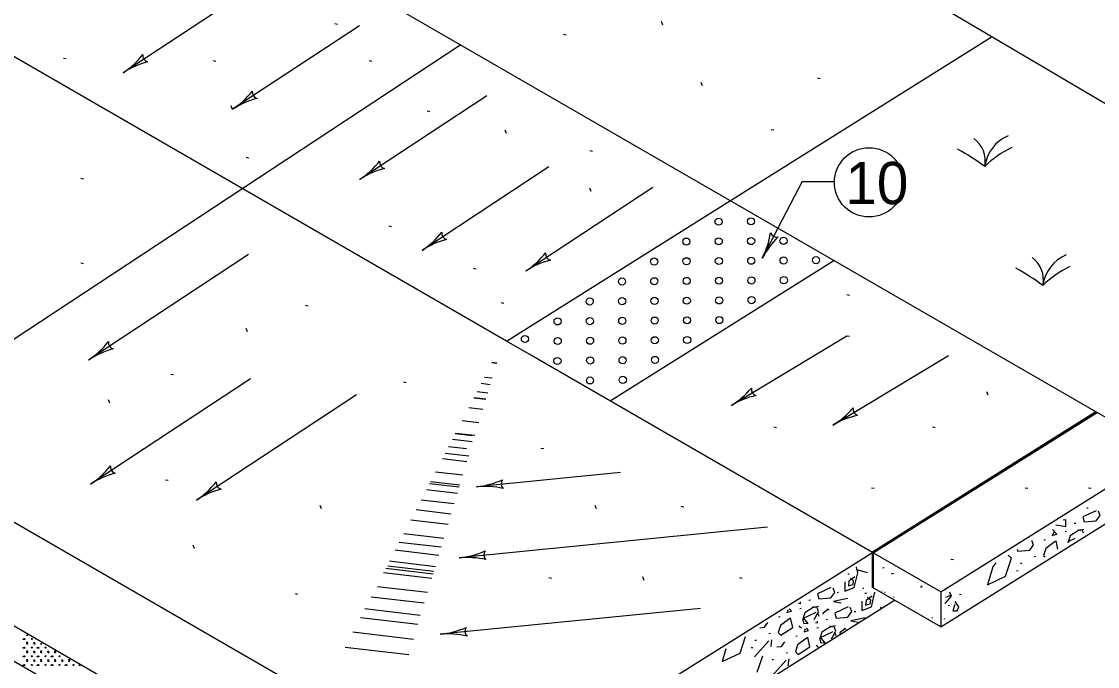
# Model space of a CAD drawing. Extents: x 997.6 to 1036.8, y 998.9 to 1022.8.
# Drawn here: x 1012.2 to 1017.29, y 1002.37 to 1005.42 of the extents above; entities that cross this region are included whole.
import ezdxf

# ---------------------------------------------------------------- set-up
doc = ezdxf.new("R2010")
doc.units = 0
doc.layers.add('Level 1', color=7, linetype='Continuous')
doc.layers.add('Level 2', color=7, linetype='Continuous')

msp = doc.modelspace()

# ---------------------------------------------------------------- linework, layer by layer
at = {"layer": 'Level 1'}
for p, q in [((1017.2866, 1003.5719), (1011.2244, 1007.0719)), ((1015.7059, 1005.9903), (1017.5249, 1004.9156)), ((1013.282, 1005.572), (1012.6819, 1005.1769)), ((1014.4953, 1003.9075), (1011.898, 1005.407)), ((1013.8001, 1005.3993), (1013.2, 1005.0042)), ((1013.6828, 1005.4095), (1013.6954, 1005.407)), ((1015.2345, 1005.4028), (1015.2281, 1005.4191)), ((1014.7651, 1005.3595), (1014.7777, 1005.357)), ((1015.5545, 1004.5719), (1016.7924, 1005.3483)), ((1014.2788, 1005.3085), (1011.4642, 1003.4549)), ((1012.4003, 1005.2469), (1012.4129, 1005.2444)), ((1013.1072, 1005.2344), (1013.1199, 1005.2319)), ((1013.8454, 1005.2344), (1013.8581, 1005.2319)), ((1014.8178, 1001.5187), (1008.4331, 1005.2049)), ((1015.4221, 1005.115), (1015.4158, 1005.1313)), ((1015.9662, 1005.1531), (1015.9789, 1005.1506)), ((1014.4023, 1005.0679), (1013.8022, 1004.6728)), ((1013.2002, 1005.0037), (1013.1939, 1005.02)), ((1014.1207, 1004.9967), (1014.1333, 1004.9942)), ((1014.3848, 1001.2769), (1008, 1004.9631)), ((1014.4962, 1004.8898), (1014.4899, 1004.9061)), ((1015.7472, 1004.9091), (1015.7599, 1004.9066)), ((1014.3848, 1001.1103), (1008, 1004.7965)), ((1013.2636, 1004.7777), (1013.2763, 1004.7752)), ((1014.8902, 1004.809), (1014.9028, 1004.8065)), ((1014.6964, 1004.7318), (1014.0963, 1004.3367)), ((1012.4816, 1004.6776), (1012.4943, 1004.6751)), ((1015.1874, 1004.6342), (1014.5874, 1004.239)), ((1014.8966, 1004.6145), (1014.8903, 1004.6309)), ((1013.9393, 1004.4524), (1013.9519, 1004.4499)), ((1013.2754, 1004.317), (1012.5191, 1003.8189)), ((1012.4816, 1004.2772), (1012.4943, 1004.2747)), ((1014.3396, 1004.2522), (1014.3523, 1004.2497)), ((1016.1062, 1004.1271), (1016.1189, 1004.1246)), ((1013.5451, 1004.077), (1013.5578, 1004.0745)), ((1014.471, 1004.0895), (1014.4837, 1004.087)), ((1013.2701, 1003.9514), (1013.2637, 1003.9677)), ((1015.5579, 1003.6027), (1016.1062, 1003.9325)), ((1016.1062, 1003.9325), (1016.1189, 1003.93)), ((1014.6035, 1003.845), (1014.4953, 1003.9075)), ((1016.2273, 1002.9075), (1014.6035, 1003.845)), ((1016.0387, 1003.5094), (1016.587, 1003.8391)), ((1013.2848, 1003.7289), (1012.5284, 1003.2308)), ((1012.907, 1003.7517), (1012.9197, 1003.7492)), ((1014.0081, 1003.7142), (1014.0207, 1003.7117)), ((1016.7734, 1003.6511), (1016.7671, 1003.6674)), ((1012.6194, 1003.6136), (1012.6131, 1003.6299)), ((1016.2244, 1002.9091), (1017.2837, 1003.5735)), ((1016.2273, 1002.9075), (1017.2866, 1003.5719)), ((1016.2302, 1002.9058), (1017.2895, 1003.5702)), ((1017.6092, 1003.3856), (1017.2866, 1003.5719)), ((1015.7598, 1003.5015), (1015.7724, 1003.499)), ((1016.5105, 1003.5015), (1016.5231, 1003.499)), ((1014.6587, 1003.4014), (1014.6714, 1003.3989)), ((1016.5499, 1002.7213), (1017.6092, 1003.3856)), ((1012.882, 1003.2512), (1012.8947, 1003.2487)), ((1016.2227, 1003.2137), (1016.2354, 1003.2112)), ((1016.5499, 1002.5546), (1017.6092, 1003.219)), ((1016.9484, 1003.2137), (1016.9611, 1003.2112)), ((1017.2487, 1003.2137), (1017.2613, 1003.2112)), ((1013.6204, 1003.1131), (1013.6141, 1003.1294)), ((1014.9217, 1003.1131), (1014.9153, 1003.1294)), ((1015.3218, 1003.1261), (1015.3345, 1003.1236)), ((1013.0198, 1002.9254), (1013.0135, 1002.9417)), ((1014.6226, 1001.901), (1016.2273, 1002.9075)), ((1016.5499, 1002.7213), (1016.2273, 1002.9075)), ((1016.2273, 1002.7408), (1016.2273, 1002.9075)), ((1016.2302, 1002.9058), (1016.2302, 1002.7391)), ((1016.5981, 1002.8759), (1016.6107, 1002.8734)), ((1015.1469, 1002.7753), (1015.1405, 1002.7916)), ((1014.6962, 1002.7883), (1014.7089, 1002.7858)), ((1015.5971, 1002.7883), (1015.6098, 1002.7858)), ((1016.5499, 1002.5546), (1016.2273, 1002.7408)), ((1013.4951, 1002.7132), (1013.5077, 1002.7107)), ((1016.5499, 1002.7213), (1016.5499, 1002.5546)), ((1014.8647, 1001.7612), (1016.3311, 1002.6809))]:
    msp.add_line(p, q, dxfattribs=at)
for points in [[(1017.2855, 1003.105), (1017.2224, 1003.0757), (1017.2287, 1003.0526), (1017.2847, 1003.057), (1017.3033, 1003.0828), (1017.2953, 1003.1033)], [(1017.2476, 1003.117), (1017.2405, 1003.1161)], [(1017.1418, 1003.0623), (1017.1285, 1003.0595)], [(1017.1409, 1003.0294), (1017.1418, 1003.0631)], [(1017.1887, 1003.0451), (1017.1816, 1003.0442)], [(1017.0878, 1003.0101), (1017.0771, 1002.9879), (1017.0985, 1002.9932), (1017.0789, 1003.0154)], [(1017.094, 1003.0376), (1017.1409, 1003.0294)], [(1017.145, 1003.0058), (1017.1379, 1003.0049)], [(1017.2017, 1003.0109), (1017.1617, 1002.986)], [(1017.1981, 1003.0162), (1017.2105, 1003.0109)], [(1017.2265, 1003.0153), (1017.2017, 1003.0109)], [(1017.2247, 1002.9986), (1017.2203, 1003.0118)], [(1016.9705, 1002.9174), (1016.9892, 1002.9431)], [(1016.9892, 1002.9431), (1016.9812, 1002.9636)], [(1017.0447, 1002.9665), (1017.0376, 1002.9656)], [(1017.0914, 1002.9593), (1017.0469, 1002.9264)], [(1017.1032, 1002.9233), (1017.095, 1002.962)], [(1017.1845, 1002.9737), (1017.1504, 1002.9579)], [(1017.1504, 1002.9579), (1017.1517, 1002.9533)], [(1017.1617, 1002.986), (1017.1537, 1002.962)], [(1017.1537, 1002.962), (1017.1577, 1002.9571)], [(1016.8843, 1002.8802), (1016.8686, 1002.8948)], [(1016.912, 1002.9223), (1016.9145, 1002.9129)], [(1016.9145, 1002.9129), (1016.9705, 1002.9174)], [(1017.0469, 1002.9264), (1017.0363, 1002.8926)], [(1017.0363, 1002.8926), (1017.043, 1002.8859)], [(1016.811, 1002.8583), (1016.7963, 1002.8393)], [(1016.8558, 1002.7957), (1016.8843, 1002.8802)], [(1016.9334, 1002.8553), (1016.9263, 1002.8544)], [(1016.9989, 1002.888), (1016.9918, 1002.8871)], [(1016.1167, 1002.8052), (1016.1096, 1002.8043)], [(1016.1438, 1002.7916), (1016.1154, 1002.7711), (1016.1127, 1002.7489), (1016.1349, 1002.756), (1016.1376, 1002.7729), (1016.1225, 1002.7863)], [(1016.1403, 1002.7409), (1016.1572, 1002.8103)], [(1016.1496, 1002.8395), (1016.1509, 1002.8271)], [(1016.1509, 1002.8271), (1016.2023, 1002.8129)], [(1016.1572, 1002.8103), (1016.1554, 1002.8218)], [(1016.2822, 1002.8345), (1016.275, 1002.8336)], [(1016.3258, 1002.8085), (1016.3152, 1002.8041)], [(1016.7963, 1002.8393), (1016.7713, 1002.7548)], [(1016.7713, 1002.7548), (1016.8558, 1002.7957)], [(1016.916, 1002.8204), (1016.9089, 1002.8195)], [(1016.0303, 1002.7408), (1015.9672, 1002.7115)], [(1016.0481, 1002.7186), (1016.0401, 1002.739)], [(1016.0958, 1002.7685), (1016.0958, 1002.724)], [(1016.0958, 1002.724), (1016.1403, 1002.7409)], [(1016.4575, 1002.7501), (1016.4554, 1002.7428)], [(1016.4554, 1002.7428), (1016.4636, 1002.7467)], [(1015.9672, 1002.7115), (1015.9734, 1002.6884)], [(1015.9734, 1002.6884), (1016.0294, 1002.6928)], [(1016.0294, 1002.6928), (1016.0481, 1002.7186)], [(1016.1105, 1002.6899), (1016.0425, 1002.6759)], [(1016.0665, 1002.7179), (1016.0594, 1002.717)], [(1016.1859, 1002.7372), (1016.1816, 1002.7367)], [(1016.1979, 1002.7138), (1016.1908, 1002.7129)], [(1016.2251, 1002.7002), (1016.1966, 1002.6798), (1016.1939, 1002.6575), (1016.2162, 1002.6646), (1016.2188, 1002.6815), (1016.2037, 1002.6949)], [(1016.2215, 1002.6495), (1016.2384, 1002.7189)], [(1016.272, 1002.7241), (1016.2716, 1002.7253)], [(1016.2867, 1002.7182), (1016.2833, 1002.7181)], [(1016.3302, 1002.6961), (1016.3255, 1002.6956)], [(1016.571, 1002.6651), (1016.6, 1002.7009)], [(1016.5733, 1002.6955), (1016.5973, 1002.7045)], [(1016.5973, 1002.7045), (1016.5928, 1002.7199)], [(1016.6, 1002.7009), (1016.5933, 1002.7201)], [(1016.6461, 1002.7082), (1016.639, 1002.7073)], [(1015.8433, 1002.629), (1015.8335, 1002.6399)], [(1015.8761, 1002.6668), (1015.8857, 1002.6651)], [(1015.8898, 1002.6416), (1015.8827, 1002.6407)], [(1015.8857, 1002.6651), (1015.8859, 1002.673)], [(1015.9464, 1002.6466), (1015.9064, 1002.6218)], [(1015.9335, 1002.6809), (1015.9264, 1002.68)], [(1015.9429, 1002.652), (1015.9553, 1002.6466)], [(1015.9713, 1002.6511), (1015.9464, 1002.6466)], [(1015.9722, 1002.6262), (1015.9651, 1002.6475)], [(1016.0167, 1002.6386), (1015.9918, 1002.6191)], [(1016.0215, 1002.6341), (1016.0167, 1002.6386)], [(1016.0425, 1002.6759), (1016.0781, 1002.6696)], [(1016.1116, 1002.6494), (1016.0484, 1002.6201)], [(1016.1293, 1002.6272), (1016.1213, 1002.6476)], [(1016.1771, 1002.6771), (1016.1771, 1002.6326)], [(1016.1771, 1002.6326), (1016.2215, 1002.6495)], [(1016.2672, 1002.6458), (1016.2628, 1002.6453)], [(1016.5915, 1002.6559), (1016.5844, 1002.655)], [(1016.616, 1002.6609), (1016.6062, 1002.6307)], [(1016.6355, 1002.6494), (1016.6187, 1002.676)], [(1016.6275, 1002.6316), (1016.6355, 1002.6494)], [(1015.7895, 1002.6023), (1015.7824, 1002.6014)], [(1015.8362, 1002.5951), (1015.7917, 1002.5622)], [(1015.828, 1002.6364), (1015.8219, 1002.6236)], [(1015.8219, 1002.6236), (1015.8433, 1002.629)], [(1015.8495, 1002.5515), (1015.8398, 1002.5978)], [(1015.9583, 1002.623), (1015.8952, 1002.5936)], [(1015.8952, 1002.5936), (1015.9014, 1002.5705)], [(1015.9064, 1002.6218), (1015.8984, 1002.5978)], [(1015.8984, 1002.5978), (1015.9189, 1002.5729)], [(1015.9515, 1002.5902), (1015.9722, 1002.6262)], [(1015.9745, 1002.6046), (1015.9681, 1002.6212)], [(1015.9918, 1002.6191), (1015.9914, 1002.6152)], [(1016.0147, 1002.5895), (1016.0076, 1002.5886)], [(1016.0484, 1002.6201), (1016.0547, 1002.597)], [(1016.0547, 1002.597), (1016.1107, 1002.6014)], [(1016.1107, 1002.6014), (1016.1293, 1002.6272)], [(1016.1918, 1002.5985), (1016.1238, 1002.5845)], [(1016.1478, 1002.6265), (1016.1407, 1002.6256)], [(1016.5112, 1002.5964), (1016.507, 1002.6)], [(1016.5288, 1002.6278), (1016.5275, 1002.6276)], [(1016.5693, 1002.5919), (1016.5657, 1002.594)], [(1016.6062, 1002.6307), (1016.6275, 1002.6316)], [(1015.6933, 1002.5514), (1015.7153, 1002.5531)], [(1015.7153, 1002.5531), (1015.7314, 1002.5754)], [(1015.7917, 1002.5622), (1015.781, 1002.5284)], [(1015.7935, 1002.516), (1015.8495, 1002.5515)], [(1015.8883, 1002.5505), (1015.8804, 1002.5596)], [(1015.8893, 1002.5543), (1015.8871, 1002.5498)], [(1015.9014, 1002.5705), (1015.9228, 1002.5722)], [(1015.9092, 1002.545), (1015.9031, 1002.5323)], [(1015.9031, 1002.5323), (1015.9245, 1002.5376)], [(1015.9245, 1002.5376), (1015.9148, 1002.5485)], [(1015.9189, 1002.5729), (1015.9224, 1002.572)], [(1015.9573, 1002.5754), (1015.9669, 1002.5738)], [(1015.9711, 1002.5502), (1015.9639, 1002.5493)], [(1015.9669, 1002.5738), (1015.9671, 1002.5816)], [(1016.0277, 1002.5553), (1015.9877, 1002.5304)], [(1016.0241, 1002.5606), (1016.0366, 1002.5553)], [(1016.0526, 1002.5597), (1016.0277, 1002.5553)], [(1016.0534, 1002.5348), (1016.0463, 1002.5561)], [(1016.0979, 1002.5473), (1016.073, 1002.5277)], [(1016.1027, 1002.5427), (1016.0979, 1002.5473)], [(1016.1238, 1002.5845), (1016.1593, 1002.5782)], [(1015.6006, 1002.4315), (1015.6268, 1002.5094)], [(1015.7366, 1002.4884), (1015.6693, 1002.4132)], [(1015.6782, 1002.491), (1015.6711, 1002.4901)], [(1015.7437, 1002.5238), (1015.7365, 1002.5229)], [(1015.7473, 1002.4621), (1015.7508, 1002.4946)], [(1015.781, 1002.5284), (1015.7935, 1002.516)], [(1015.8707, 1002.5109), (1015.8636, 1002.51)], [(1015.9174, 1002.5037), (1015.8729, 1002.4708)], [(1015.9308, 1002.4601), (1015.921, 1002.5064)], [(1016.0396, 1002.5316), (1015.9764, 1002.5023)], [(1015.9764, 1002.5023), (1015.9827, 1002.4791)], [(1015.9877, 1002.5304), (1015.9797, 1002.5064)], [(1015.9797, 1002.5064), (1016.0001, 1002.4815)], [(1016.0328, 1002.4988), (1016.0534, 1002.5348)], [(1016.0558, 1002.5133), (1016.0493, 1002.5298)], [(1016.073, 1002.5277), (1016.0726, 1002.5238)], [(1015.5338, 1002.4506), (1015.5161, 1002.3906)], [(1015.6608, 1002.4561), (1015.6537, 1002.4553)], [(1015.7746, 1002.46), (1015.7965, 1002.4618)], [(1015.7965, 1002.4618), (1015.8126, 1002.484)], [(1015.8729, 1002.4708), (1015.8623, 1002.437)], [(1015.8623, 1002.437), (1015.8747, 1002.4246)], [(1015.8747, 1002.4246), (1015.9308, 1002.4601)], [(1015.9695, 1002.4591), (1015.9616, 1002.4682)], [(1015.9705, 1002.4629), (1015.9683, 1002.4584)], [(1015.9827, 1002.4791), (1016.0041, 1002.4808)], [(1016.0001, 1002.4815), (1016.0036, 1002.4806)], [(1015.5161, 1002.3906), (1015.6006, 1002.4315)], [(1015.6818, 1002.3401), (1015.7081, 1002.418)], [(1015.8178, 1002.397), (1015.7505, 1002.3218)], [(1015.7594, 1002.3996), (1015.7523, 1002.3988)], [(1015.8249, 1002.4324), (1015.8178, 1002.4315)], [(1015.8286, 1002.3708), (1015.8321, 1002.4033)]]:
    msp.add_lwpolyline(points, dxfattribs=at)
for centre, radius in [((1015.4989, 1004.4725), 0.0169), ((1015.652, 1004.4739), 0.0169), ((1015.3464, 1004.3781), 0.0169), ((1015.4995, 1004.3795), 0.0169), ((1015.6527, 1004.3808), 0.0169), ((1015.8058, 1004.3821), 0.0169), ((1015.1941, 1004.2837), 0.0169), ((1015.3471, 1004.2851), 0.0169), ((1015.5002, 1004.2864), 0.0169), ((1015.6534, 1004.2876), 0.0169), ((1015.8065, 1004.2888), 0.0169), ((1015.9598, 1004.2902), 0.0169), ((1015.0418, 1004.1894), 0.0169), ((1015.1947, 1004.1906), 0.0169), ((1015.3479, 1004.192), 0.0169), ((1015.5009, 1004.1932), 0.0169), ((1015.6541, 1004.1944), 0.0169), ((1015.8074, 1004.1958), 0.0169), ((1015.0424, 1004.0964), 0.0169), ((1015.1957, 1004.0977), 0.0169), ((1015.3485, 1004.0988), 0.0169), ((1015.5017, 1004.1), 0.0169), ((1015.6549, 1004.1014), 0.0169), ((1014.8894, 1004.095), 0.0169), ((1014.7372, 1004.0007), 0.0169), ((1014.8901, 1004.002), 0.0169), ((1015.0432, 1004.0033), 0.0169), ((1015.1963, 1004.0045), 0.0169), ((1015.3495, 1004.0057), 0.0169), ((1015.5025, 1004.007), 0.0169), ((1014.5829, 1003.9174), 0.0169), ((1014.7379, 1003.9077), 0.0169), ((1014.891, 1003.909), 0.0169), ((1015.0439, 1003.9102), 0.0169), ((1015.1971, 1003.9113), 0.0169), ((1015.3503, 1003.9127), 0.0169), ((1014.7367, 1003.8134), 0.0169), ((1014.8917, 1003.8159), 0.0169), ((1015.0448, 1003.817), 0.0169), ((1015.1979, 1003.8183), 0.0169), ((1014.8905, 1003.7214), 0.0169), ((1015.0457, 1003.724), 0.0169), ((1012.2114, 1002.497), 0.00226), ((1012.2159, 1002.4975), 0.00226), ((1012.2288, 1002.516), 0.00226), ((1012.2495, 1002.4981), 0.00226), ((1012.2114, 1002.456), 0.00226), ((1012.2159, 1002.4565), 0.00226), ((1012.2288, 1002.4808), 0.00226), ((1012.2288, 1002.475), 0.00226), ((1012.2288, 1002.4398), 0.00226), ((1012.2288, 1002.434), 0.00226), ((1012.2495, 1002.4571), 0.00226), ((1012.2618, 1002.4796), 0.00226), ((1012.2618, 1002.4386), 0.00226), ((1012.2635, 1002.475), 0.00226), ((1012.2635, 1002.434), 0.00226), ((1012.2775, 1002.456), 0.00226), ((1012.282, 1002.4565), 0.00226), ((1012.2949, 1002.475), 0.00226), ((1012.2949, 1002.4398), 0.00226), ((1012.2949, 1002.434), 0.00226), ((1012.3156, 1002.4571), 0.00226), ((1012.3279, 1002.4386), 0.00226), ((1012.3296, 1002.434), 0.00226), ((1012.361, 1002.4398), 0.00226), ((1012.361, 1002.434), 0.00226), ((1012.2114, 1002.415), 0.00226), ((1012.2159, 1002.4155), 0.00226), ((1012.2288, 1002.3988), 0.00226), ((1012.2288, 1002.393), 0.00226), ((1012.2495, 1002.4161), 0.00226), ((1012.2618, 1002.3976), 0.00226), ((1012.2635, 1002.393), 0.00226), ((1012.2775, 1002.415), 0.00226), ((1012.282, 1002.4155), 0.00226), ((1012.2949, 1002.3988), 0.00226), ((1012.2949, 1002.393), 0.00226), ((1012.3156, 1002.4161), 0.00226), ((1012.3279, 1002.3976), 0.00226), ((1012.3296, 1002.393), 0.00226), ((1012.3436, 1002.415), 0.00226), ((1012.3481, 1002.4155), 0.00226), ((1012.361, 1002.3988), 0.00226), ((1012.361, 1002.393), 0.00226), ((1012.3817, 1002.4161), 0.00226), ((1012.3941, 1002.3976), 0.00226), ((1012.3957, 1002.393), 0.00226), ((1012.4271, 1002.3988), 0.00226), ((1012.4271, 1002.393), 0.00226), ((1012.2114, 1002.374), 0.00226), ((1012.2159, 1002.3745), 0.00226), ((1012.2495, 1002.3751), 0.00226), ((1012.2775, 1002.374), 0.00226), ((1012.282, 1002.3745), 0.00226), ((1012.3156, 1002.3751), 0.00226), ((1012.3436, 1002.374), 0.00226), ((1012.3481, 1002.3745), 0.00226), ((1012.3817, 1002.3751), 0.00226), ((1012.4097, 1002.374), 0.00226), ((1012.4142, 1002.3745), 0.00226), ((1012.4478, 1002.3751), 0.00226), ((1012.4758, 1002.374), 0.00226)]:
    msp.add_circle(centre, radius, dxfattribs=at)
for centre, radius, start, end in [((1016.9413, 1004.7082), 0.1855, 113.1649, 172.0268), ((1016.6292, 1004.7601), 0.1311, 348.4633, 53.8876), ((1016.1094, 1003.8523), 1.0942, 53.6749, 61.6054), ((1017.1264, 1004.3435), 0.5371, 116.6646, 133.3645), ((1016.9044, 1004.1971), 0.1311, 348.4633, 53.8876), ((1017.2166, 1004.1451), 0.1855, 113.1649, 172.0268), ((1016.3847, 1003.2893), 1.0942, 53.6749, 61.6054), ((1017.4016, 1003.7804), 0.5371, 116.6646, 133.3645)]:
    msp.add_arc(centre, radius, start, end, dxfattribs=at)
at = {"layer": 'Level 2'}
for p, q in [((1015.8944, 1004.662), (1015.705, 1004.2991)), ((1015.8944, 1004.662), (1016.0444, 1004.662)), ((1014.4953, 1003.9075), (1015.5545, 1004.5719)), ((1014.9853, 1003.6246), (1016.0445, 1004.289)), ((1014.449, 1003.8012), (1014.4268, 1003.8038)), ((1014.4497, 1003.8036), (1014.428, 1003.8061)), ((1014.4188, 1003.7012), (1014.3764, 1003.7062)), ((1014.4188, 1003.7012), (1014.3764, 1003.7062)), ((1014.4279, 1003.7315), (1014.3917, 1003.7357)), ((1014.4069, 1003.6616), (1014.3565, 1003.6675)), ((1013.7859, 1003.6535), (1013.0295, 1003.1554)), ((1014.3975, 1003.6304), (1014.3408, 1003.6371)), ((1014.3982, 1003.6329), (1014.342, 1003.6394)), ((1014.3832, 1003.5833), (1014.317, 1003.5911)), ((1014.3646, 1003.5214), (1014.2858, 1003.5307)), ((1014.3337, 1003.4586), (1014.2535, 1003.468)), ((1014.3461, 1003.4602), (1014.255, 1003.4709)), ((1014.3061, 1003.3971), (1014.222, 1003.4069)), ((1014.3337, 1003.431), (1014.2401, 1003.442)), ((1014.3087, 1003.3362), (1014.1925, 1003.3498)), ((1014.3167, 1003.3628), (1014.2059, 1003.3758)), ((1014.2895, 1003.2726), (1014.1604, 1003.2878)), ((1015.0347, 1003.286), (1014.3539, 1003.2183)), ((1014.2636, 1003.1868), (1014.1172, 1003.2039)), ((1014.2723, 1003.2155), (1014.1316, 1003.232)), ((1014.2753, 1003.2255), (1014.1367, 1003.2417)), ((1014.2486, 1003.137), (1014.0921, 1003.1553)), ((1014.2318, 1003.0892), (1014.0679, 1003.1085)), ((1014.2192, 1003.0398), (1014.0431, 1003.0604)), ((1014.199, 1002.9726), (1014.0092, 1002.9948)), ((1015.7308, 1003.0265), (1014.2719, 1002.8815)), ((1014.1866, 1002.9316), (1013.9886, 1002.9548)), ((1014.1751, 1002.8933), (1013.9693, 1002.9175)), ((1014.1522, 1002.8175), (1013.9346, 1002.843)), ((1014.159, 1002.84), (1013.9424, 1002.8654)), ((1014.1422, 1002.7846), (1013.9145, 1002.8113)), ((1014.1484, 1002.8051), (1013.9248, 1002.8313)), ((1014.122, 1002.7176), (1013.8858, 1002.7453)), ((1014.1068, 1002.667), (1013.8552, 1002.6965)), ((1014.0874, 1002.6095), (1013.8261, 1002.6401)), ((1015.4139, 1002.6423), (1014.1824, 1002.5199)), ((1014.0763, 1002.5662), (1013.8044, 1002.5981)), ((1014.0552, 1002.4961), (1013.7691, 1002.5297)), ((1014.0331, 1002.423), (1013.7323, 1002.4583))]:
    msp.add_line(p, q, dxfattribs=at)
msp.add_circle((1016.2106, 1004.6585), 0.1638, dxfattribs=at)
for centre, radius, start, end in [((1012.4669, 1005.5034), 0.3909, 303.3632, 322.032), ((1012.8061, 1005.2586), 0.0313, 172.1378, 254.2545), ((1012.8969, 1004.8504), 0.3909, 104.7104, 123.3571), ((1012.4669, 1005.5034), 0.3909, 303.351, 303.3632), ((1012.9851, 1005.3307), 0.3909, 303.3632, 322.032), ((1013.3242, 1005.0859), 0.0313, 172.1378, 254.2545), ((1013.415, 1004.6777), 0.3909, 104.7104, 123.3571), ((1012.9851, 1005.3307), 0.3909, 303.351, 303.3632), ((1013.5872, 1004.9993), 0.3909, 303.3632, 322.032), ((1014.0172, 1004.3463), 0.3909, 104.7104, 123.3571), ((1013.9264, 1004.7545), 0.0313, 172.1378, 254.2545), ((1013.5872, 1004.9993), 0.3909, 303.351, 303.3632), ((1013.8813, 1004.6632), 0.3909, 303.3632, 322.032), ((1014.2205, 1004.4184), 0.0313, 172.1378, 254.2545), ((1015.3584, 1004.48), 0.3909, 332.4378, 351.1065), ((1015.7738, 1004.4309), 0.0313, 201.2123, 283.329), ((1014.3113, 1004.0102), 0.3909, 104.7104, 123.3571), ((1016.0516, 1004.1182), 0.3909, 133.7849, 152.4316), ((1013.8813, 1004.6632), 0.3909, 303.351, 303.3632), ((1014.3724, 1004.5656), 0.3909, 303.3632, 322.032), ((1014.7116, 1004.3208), 0.0313, 172.1378, 254.2545), ((1014.8024, 1003.9125), 0.3909, 104.7104, 123.3571), ((1015.3584, 1004.48), 0.3909, 332.4255, 332.4378), ((1014.3724, 1004.5656), 0.3909, 303.351, 303.3632), ((1012.3041, 1004.1454), 0.3909, 303.3684, 322.0372), ((1012.7341, 1003.4924), 0.3909, 104.7155, 123.3623), ((1012.6433, 1003.9007), 0.0313, 172.143, 254.2597), ((1012.3041, 1004.1454), 0.3909, 303.3561, 303.3684), ((1015.3564, 1003.9377), 0.3909, 301.0235, 319.6923), ((1015.6853, 1003.6793), 0.0313, 169.7981, 251.9148), ((1015.7594, 1003.2677), 0.3909, 102.3706, 121.0174), ((1015.3564, 1003.9377), 0.3909, 301.0113, 301.0235), ((1015.8372, 1003.8444), 0.3909, 301.0235, 319.6923), ((1016.2401, 1003.1743), 0.3909, 102.3706, 121.0174), ((1016.1661, 1003.5859), 0.0313, 169.7981, 251.9148), ((1015.8372, 1003.8444), 0.3909, 301.0113, 301.0235), ((1012.3134, 1003.5573), 0.3909, 303.3684, 322.0372), ((1012.6526, 1003.3125), 0.0313, 172.143, 254.2597), ((1012.7435, 1002.9043), 0.3909, 104.7155, 123.3623), ((1014.3152, 1003.6074), 0.3909, 275.6764, 294.3452), ((1014.5018, 1003.233), 0.0313, 144.451, 226.5677), ((1012.3134, 1003.5573), 0.3909, 303.3561, 303.3684), ((1012.8145, 1003.4819), 0.3909, 303.3684, 322.0372), ((1013.2446, 1002.8289), 0.3909, 104.7155, 123.3623), ((1013.1537, 1003.2371), 0.0313, 172.143, 254.2597), ((1014.3152, 1003.6074), 0.3909, 275.6642, 275.6764), ((1014.3926, 1002.8293), 0.3909, 77.0236, 95.6703), ((1012.8145, 1003.4819), 0.3909, 303.3561, 303.3684), ((1014.2333, 1003.2706), 0.3909, 275.6764, 294.3452), ((1014.4199, 1002.8962), 0.0313, 144.451, 226.5677), ((1014.2333, 1003.2706), 0.3909, 275.6642, 275.6764), ((1014.3106, 1002.4925), 0.3909, 77.0236, 95.6703), ((1014.1437, 1002.909), 0.3909, 275.6764, 294.3452), ((1014.3303, 1002.5346), 0.0313, 144.451, 226.5677), ((1014.1437, 1002.909), 0.3909, 275.6642, 275.6764), ((1014.221, 1002.1309), 0.3909, 77.0236, 95.6703)]:
    msp.add_arc(centre, radius, start, end, dxfattribs=at)

# ---------------------------------------------------------------- texts
msp.add_text('10', height=0.2, dxfattribs=at).set_placement((1016.0989, 1004.5554))

doc.saveas('drawing.dxf')
